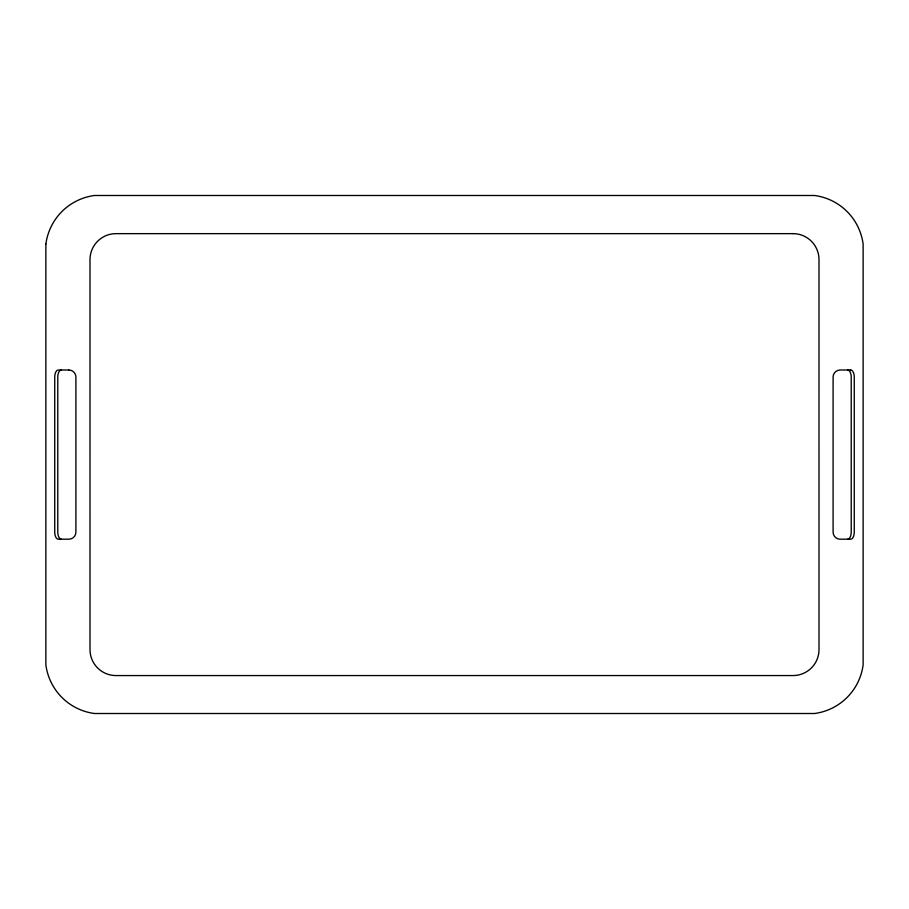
<?xml version="1.0" encoding="UTF-8"?>
<svg xmlns="http://www.w3.org/2000/svg" width="909" height="909" viewBox="0 0 909 909"><rect width="100%" height="100%" fill="white"/><g stroke="black" fill="none" stroke-linecap="round" stroke-linejoin="round"><path stroke-width="1.36" d="M847.688 370.008A7.045 3.534 -90 0 1 851.222 377.053L851.222 532.151A7.045 3.534 -90 0 1 847.688 539.196M61.312 370.008A7.045 3.534 -90 0 0 57.778 377.053L57.778 532.151A7.045 3.534 -90 0 0 61.312 539.196M45.87 244.101L45.87 664.899A56.46 56.46 0 0 0 94.479 713.508L814.521 713.508A56.46 56.46 0 0 0 863.13 664.899L863.13 244.101A56.46 56.46 0 0 0 814.521 195.492L94.479 195.492A56.46 56.46 0 0 0 45.87 244.101M792.989 233.647L116.011 233.647A25.986 25.986 0 0 0 89.991 259.644L90.002 649.56A25.986 25.986 0 0 0 116.011 675.569L792.989 675.557A25.986 25.986 0 0 0 819.009 649.56L818.998 259.644A25.986 25.986 0 0 0 792.989 233.636M68.857 370.008L58.267 370.008A7.045 3.534 90 0 0 54.733 377.053L54.733 532.151A7.045 3.534 -90 0 0 58.267 539.196L68.857 539.196A7.045 7.045 0 0 0 75.901 532.151L75.901 377.053A7.045 7.045 0 0 0 68.857 370.008M850.733 370.008L840.143 370.008A7.045 7.045 0 0 0 833.099 377.053L833.099 532.151A7.045 7.045 0 0 0 840.143 539.196L850.733 539.196A7.045 3.534 -90 0 0 854.267 532.151L854.267 377.053A7.045 3.534 -90 0 0 850.733 370.008"/></g></svg>
